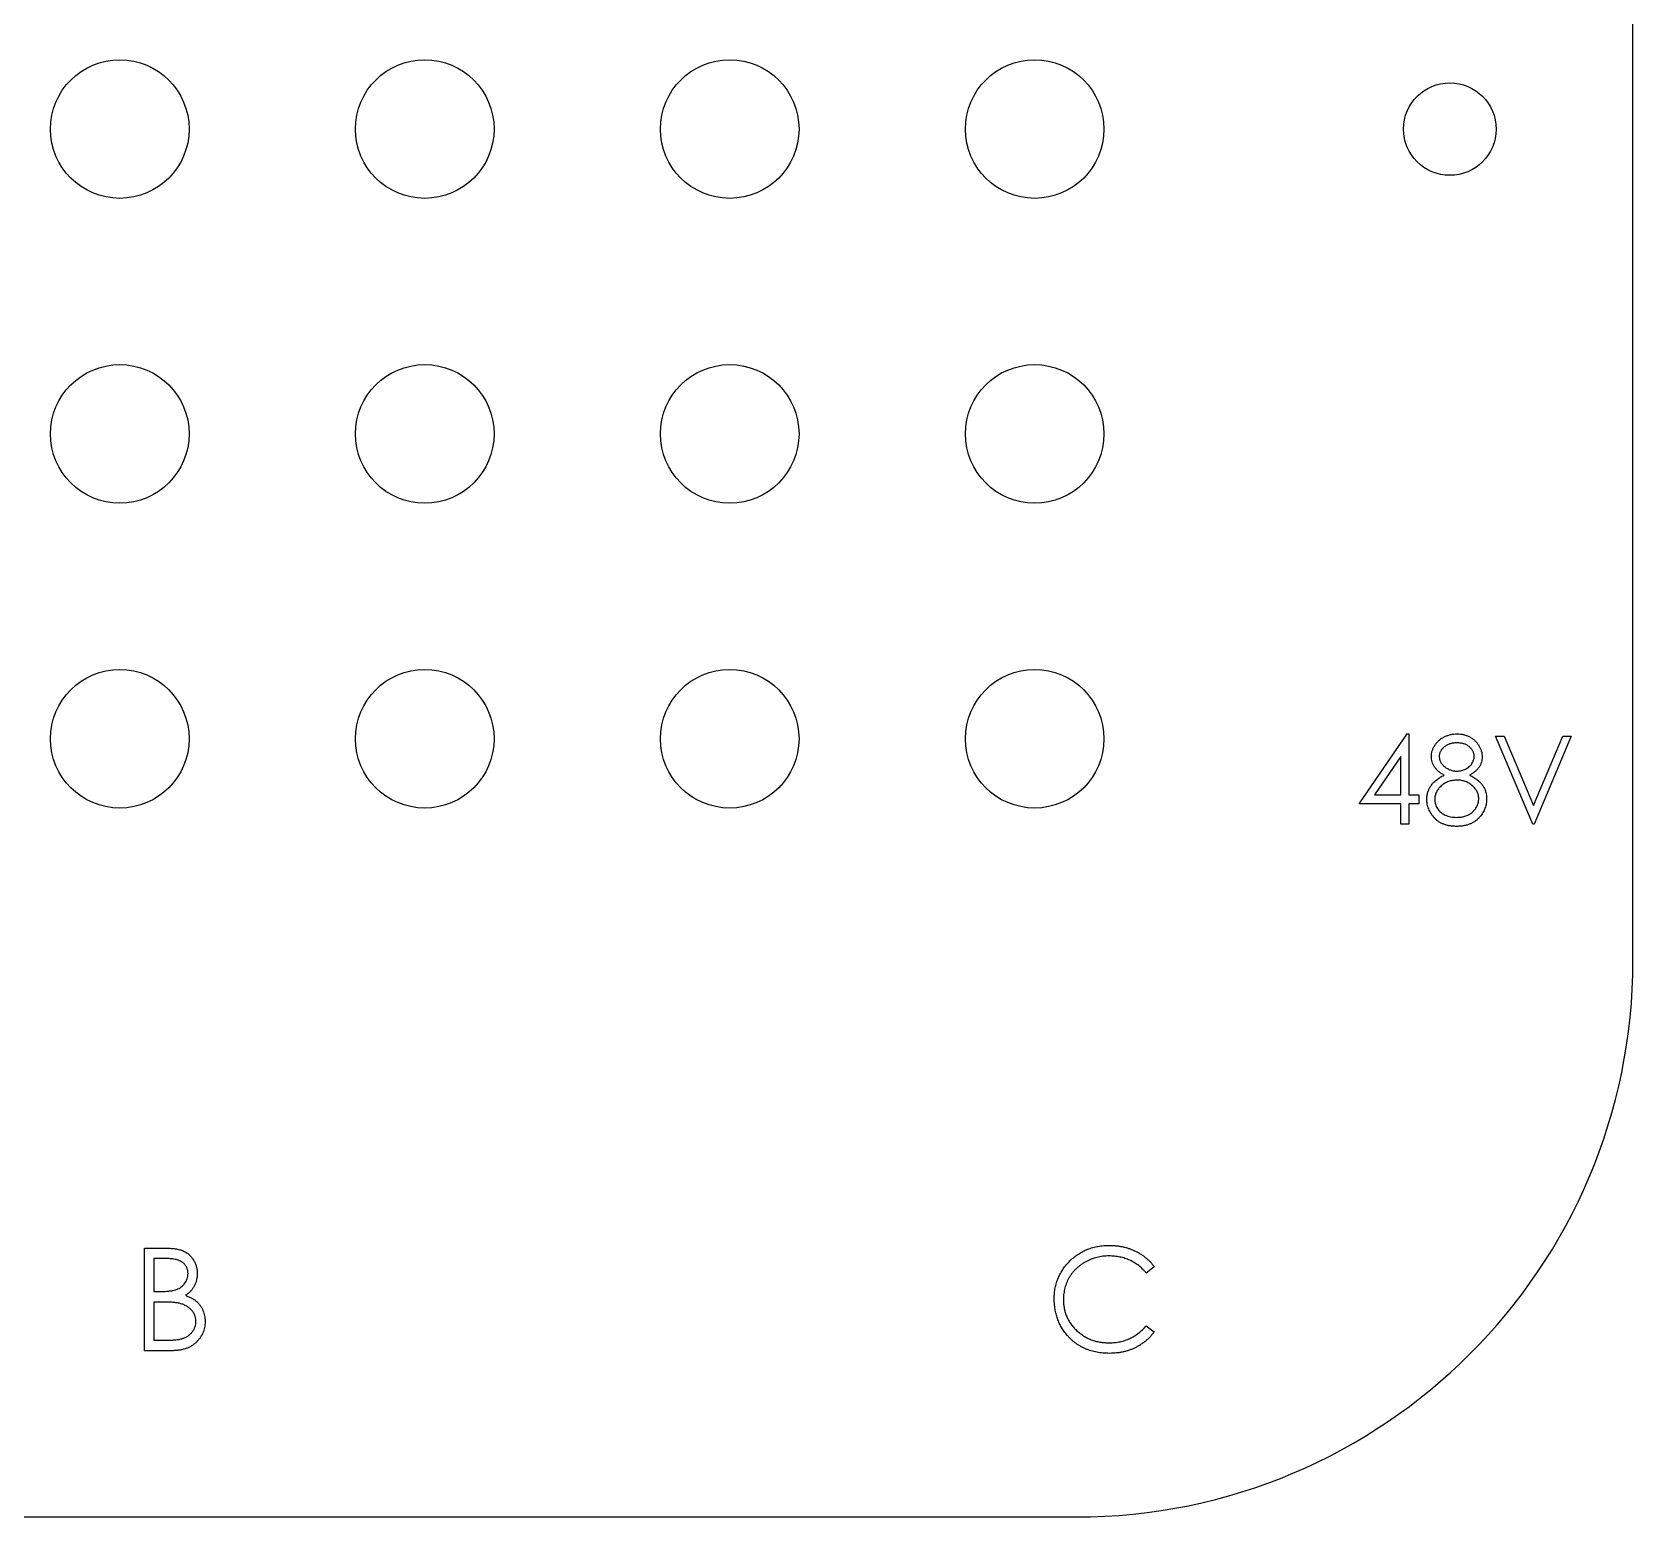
# Model space of a CAD drawing. Extents: x 0 to 0.124, y 0 to 0.206.
# Drawn here: x 0.066 to 0.1237, y 0.1054 to 0.159 of the extents above; entities that cross this region are included whole.
import ezdxf

# ---------------------------------------------------------------- set-up
doc = ezdxf.new("R2010")
doc.units = 0
doc.layers.get('0').update_dxf_attribs({"linetype": 'CONTINUOUS'})

msp = doc.modelspace()

# ---------------------------------------------------------------- linework, layer by layer
at = {"color": 7, "linetype": 'CONTINUOUS'}
for p, q in [((0.123697, 0.125522), (0.123697, 0.185522)), ((0.113819, 0.131175), (0.115552, 0.133698)), ((0.115552, 0.133698), (0.11561, 0.133698)), ((0.11561, 0.133698), (0.11561, 0.1315)), ((0.118744, 0.133617), (0.11905, 0.133617)), ((0.120088, 0.130442), (0.118744, 0.133617)), ((0.11905, 0.133617), (0.120108, 0.131115)), ((0.120108, 0.131115), (0.121166, 0.133617)), ((0.121472, 0.133617), (0.120128, 0.130442)), ((0.121166, 0.133617), (0.121472, 0.133617)), ((0.115325, 0.132879), (0.114379, 0.1315)), ((0.115325, 0.1315), (0.115325, 0.132879)), ((0.115325, 0.131175), (0.113819, 0.131175)), ((0.114379, 0.1315), (0.115325, 0.1315)), ((0.115325, 0.130442), (0.115325, 0.131175)), ((0.11561, 0.1315), (0.115976, 0.1315)), ((0.11561, 0.131175), (0.11561, 0.130442)), ((0.115976, 0.131175), (0.11561, 0.131175)), ((0.115976, 0.1315), (0.115976, 0.131175)), ((0.11561, 0.130442), (0.115325, 0.130442)), ((0.120128, 0.130442), (0.120088, 0.130442)), ((0.070012, 0.115146), (0.070735, 0.115146)), ((0.070012, 0.111442), (0.070012, 0.115146)), ((0.070344, 0.114766), (0.070344, 0.113579)), ((0.070795, 0.114766), (0.070344, 0.114766)), ((0.106431, 0.114466), (0.10614, 0.114244)), ((0.070344, 0.113579), (0.070568, 0.113579)), ((0.070344, 0.113199), (0.070344, 0.111822)), ((0.070565, 0.113199), (0.070344, 0.113199)), ((0.10614, 0.112344), (0.106431, 0.112124)), ((0.070344, 0.111822), (0.070818, 0.111822)), ((0.071014, 0.111442), (0.070012, 0.111442)), ((0.023617, 0.105442), (0.103617, 0.105442))]:
    msp.add_line(p, q, dxfattribs=at)
for centre, radius in [((0.069117, 0.155522), 0.0025), ((0.080117, 0.155522), 0.0025), ((0.091117, 0.155522), 0.0025), ((0.102117, 0.155522), 0.0025), ((0.117092, 0.155522), 0.00167), ((0.069117, 0.144522), 0.0025), ((0.080117, 0.144522), 0.0025), ((0.091117, 0.144522), 0.0025), ((0.102117, 0.144522), 0.0025), ((0.069117, 0.133522), 0.0025), ((0.080117, 0.133522), 0.0025), ((0.091117, 0.133522), 0.0025), ((0.102117, 0.133522), 0.0025)]:
    msp.add_circle(centre, radius, dxfattribs=at)
msp.add_arc((0.103617, 0.125522), 0.02008, 270, 0, dxfattribs=at)
for points, knots in [([(0.116424, 0.132884), (0.116426, 0.132917), (0.116429, 0.132985), (0.116453, 0.133087), (0.116492, 0.133186), (0.116546, 0.133283), (0.116612, 0.133375), (0.116692, 0.133457), (0.116783, 0.133529), (0.116885, 0.133589), (0.116995, 0.133638), (0.117111, 0.133672), (0.117232, 0.133695), (0.117313, 0.133697), (0.117355, 0.133698)], [0, 0, 0, 0, 0.074058, 0.14887, 0.226668, 0.307735, 0.391157, 0.473929, 0.557928, 0.644989, 0.733364, 0.821092, 0.909287, 1, 1, 1, 1]), ([(0.117355, 0.133698), (0.117395, 0.133697), (0.117475, 0.133694), (0.117592, 0.133673), (0.117704, 0.133637), (0.11781, 0.133588), (0.117909, 0.133528), (0.117997, 0.133455), (0.118074, 0.133373), (0.118138, 0.133281), (0.118191, 0.133185), (0.118228, 0.133083), (0.118252, 0.13298), (0.118254, 0.13291), (0.118256, 0.132875)], [0, 0, 0, 0, 0.08941, 0.176306, 0.262626, 0.349446, 0.435498, 0.518928, 0.601355, 0.684256, 0.765807, 0.844877, 0.92228, 1, 1, 1, 1]), ([(0.116888, 0.132211), (0.116851, 0.132231), (0.11678, 0.13227), (0.116685, 0.132341), (0.116604, 0.132418), (0.116539, 0.132503), (0.116487, 0.132593), (0.116452, 0.132687), (0.116428, 0.132784), (0.116425, 0.13285), (0.116424, 0.132884)], [0, 0, 0, 0, 0.1458601, 0.2824259, 0.4108504, 0.5350294, 0.6547011, 0.7701334, 0.8845558, 1, 1, 1, 1]), ([(0.117339, 0.133373), (0.117317, 0.133372), (0.117273, 0.133371), (0.117209, 0.133365), (0.117148, 0.133353), (0.11709, 0.133337), (0.117035, 0.133316), (0.116983, 0.133292), (0.116934, 0.133261), (0.116888, 0.133227), (0.116846, 0.13319), (0.116809, 0.133151), (0.116779, 0.13311), (0.116753, 0.133068), (0.116734, 0.133023), (0.11672, 0.132976), (0.11671, 0.132928), (0.11671, 0.132896), (0.116709, 0.132879)], [0, 0, 0, 0, 0.075243, 0.147209, 0.216447, 0.284025, 0.350655, 0.415031, 0.47963, 0.544652, 0.608044, 0.667828, 0.725114, 0.780992, 0.835527, 0.889438, 0.944072, 1, 1, 1, 1]), ([(0.116709, 0.132879), (0.11671, 0.132863), (0.116711, 0.13283), (0.116721, 0.132781), (0.116735, 0.132734), (0.116757, 0.132688), (0.116784, 0.132643), (0.116817, 0.132599), (0.116857, 0.132557), (0.116901, 0.132516), (0.116949, 0.132478), (0.117001, 0.132445), (0.117054, 0.132418), (0.11711, 0.132395), (0.117167, 0.132377), (0.117226, 0.132364), (0.117288, 0.132356), (0.117329, 0.132356), (0.11735, 0.132355)], [0, 0, 0, 0, 0.054564, 0.107826, 0.161924, 0.21751, 0.274498, 0.334815, 0.397555, 0.464755, 0.532901, 0.600097, 0.665354, 0.731084, 0.796883, 0.863292, 0.930831, 1, 1, 1, 1]), ([(0.117971, 0.132885), (0.117971, 0.132901), (0.11797, 0.132931), (0.117962, 0.132975), (0.117949, 0.133018), (0.117931, 0.13306), (0.117908, 0.133102), (0.11788, 0.133143), (0.117847, 0.133182), (0.117809, 0.13322), (0.117767, 0.133256), (0.117719, 0.133287), (0.117667, 0.133314), (0.11761, 0.133336), (0.117548, 0.133352), (0.117483, 0.133364), (0.117412, 0.133371), (0.117364, 0.133372), (0.117339, 0.133373)], [0, 0, 0, 0, 0.050902, 0.101034, 0.151084, 0.203062, 0.256248, 0.310847, 0.368769, 0.430015, 0.49252, 0.556049, 0.621996, 0.690192, 0.761385, 0.836356, 0.915487, 1, 1, 1, 1]), ([(0.11735, 0.132355), (0.117377, 0.132356), (0.117431, 0.132357), (0.11751, 0.132372), (0.117587, 0.132395), (0.117661, 0.132427), (0.11773, 0.132466), (0.117792, 0.132514), (0.117845, 0.132568), (0.11789, 0.132628), (0.117925, 0.132691), (0.117952, 0.132756), (0.117968, 0.13282), (0.11797, 0.132864), (0.117971, 0.132885)], [0, 0, 0, 0, 0.0896899, 0.178494, 0.2668378, 0.3565582, 0.4453342, 0.5308058, 0.6140762, 0.6977071, 0.7791419, 0.8553536, 0.9285568, 1, 1, 1, 1]), ([(0.118256, 0.132875), (0.118255, 0.13284), (0.118252, 0.132773), (0.118231, 0.132674), (0.118194, 0.132582), (0.118145, 0.132494), (0.118081, 0.132414), (0.118002, 0.132339), (0.11791, 0.13227), (0.117841, 0.132231), (0.117805, 0.132211)], [0, 0, 0, 0, 0.121904, 0.239413, 0.35541, 0.472091, 0.592859, 0.718703, 0.854892, 1, 1, 1, 1]), ([(0.116261, 0.131341), (0.116262, 0.131363), (0.116263, 0.131407), (0.11627, 0.131472), (0.116282, 0.131535), (0.116297, 0.131597), (0.116319, 0.131657), (0.116344, 0.131715), (0.116374, 0.131772), (0.116409, 0.131827), (0.116449, 0.13188), (0.116494, 0.131932), (0.116546, 0.131982), (0.116603, 0.132031), (0.116666, 0.132079), (0.116735, 0.132125), (0.116809, 0.13217), (0.116861, 0.132197), (0.116888, 0.132211)], [0, 0, 0, 0, 0.058854, 0.116315, 0.172675, 0.22878, 0.28458, 0.340257, 0.39663, 0.453507, 0.512318, 0.572648, 0.636022, 0.702363, 0.771483, 0.844184, 0.92007, 1, 1, 1, 1]), ([(0.117357, 0.132029), (0.117329, 0.132029), (0.117274, 0.132028), (0.117193, 0.132017), (0.117115, 0.132002), (0.11704, 0.131979), (0.116969, 0.131948), (0.116902, 0.131912), (0.116838, 0.131869), (0.116779, 0.13182), (0.116724, 0.131768), (0.116677, 0.131712), (0.116637, 0.131654), (0.116604, 0.131594), (0.116577, 0.131532), (0.11656, 0.131466), (0.116549, 0.131399), (0.116547, 0.131354), (0.116546, 0.131331)], [0, 0, 0, 0, 0.071269, 0.139812, 0.206497, 0.271535, 0.336082, 0.400528, 0.464984, 0.53005, 0.594423, 0.655583, 0.714849, 0.772115, 0.828999, 0.885122, 0.942079, 1, 1, 1, 1]), ([(0.118134, 0.131361), (0.118133, 0.131383), (0.118131, 0.131425), (0.118121, 0.131489), (0.118103, 0.13155), (0.118078, 0.131609), (0.118045, 0.131667), (0.118006, 0.131723), (0.11796, 0.131776), (0.117907, 0.131827), (0.117849, 0.131874), (0.117787, 0.131916), (0.117723, 0.131951), (0.117655, 0.13198), (0.117585, 0.132002), (0.117512, 0.132018), (0.117435, 0.132028), (0.117384, 0.132029), (0.117357, 0.132029)], [0, 0, 0, 0, 0.057339, 0.113063, 0.169181, 0.225775, 0.283826, 0.343454, 0.405907, 0.471392, 0.538003, 0.603064, 0.667602, 0.732225, 0.797005, 0.863048, 0.930357, 1, 1, 1, 1]), ([(0.117805, 0.132211), (0.117831, 0.132197), (0.117882, 0.132171), (0.117954, 0.132128), (0.11802, 0.132083), (0.118081, 0.132038), (0.118138, 0.131991), (0.118188, 0.131942), (0.118233, 0.131892), (0.118272, 0.131841), (0.118307, 0.131788), (0.118337, 0.131733), (0.118362, 0.131676), (0.118383, 0.131618), (0.118399, 0.131558), (0.118411, 0.131496), (0.118417, 0.131432), (0.118418, 0.131389), (0.118419, 0.131367)], [0, 0, 0, 0, 0.079525, 0.1551, 0.22722, 0.295911, 0.362056, 0.42552, 0.485813, 0.544495, 0.60146, 0.657841, 0.713974, 0.769468, 0.82613, 0.882885, 0.940701, 1, 1, 1, 1]), ([(0.117336, 0.13036), (0.117293, 0.130362), (0.11721, 0.130364), (0.117089, 0.130377), (0.116977, 0.130402), (0.116872, 0.130435), (0.116775, 0.130478), (0.116686, 0.130531), (0.116605, 0.130593), (0.116533, 0.130665), (0.11647, 0.130742), (0.116414, 0.130822), (0.116368, 0.130904), (0.116328, 0.130987), (0.116298, 0.131073), (0.116277, 0.13116), (0.116264, 0.13125), (0.116262, 0.13131), (0.116261, 0.131341)], [0, 0, 0, 0, 0.078556, 0.152863, 0.22356, 0.290375, 0.355403, 0.418291, 0.480389, 0.543073, 0.604924, 0.664398, 0.721943, 0.778375, 0.83383, 0.888861, 0.944089, 1, 1, 1, 1]), ([(0.116546, 0.131331), (0.116548, 0.131303), (0.11655, 0.131246), (0.11657, 0.131162), (0.116601, 0.131081), (0.116644, 0.131004), (0.116698, 0.130931), (0.116765, 0.130868), (0.116839, 0.130812), (0.116925, 0.130766), (0.117018, 0.13073), (0.117119, 0.130705), (0.117227, 0.130689), (0.117301, 0.130687), (0.117339, 0.130686)], [0, 0, 0, 0, 0.074898, 0.148596, 0.224471, 0.302323, 0.381919, 0.461149, 0.542417, 0.626716, 0.714597, 0.804903, 0.900127, 1, 1, 1, 1]), ([(0.117339, 0.130686), (0.117369, 0.130687), (0.117426, 0.130688), (0.117511, 0.130698), (0.117591, 0.130713), (0.117665, 0.130736), (0.117736, 0.130763), (0.117801, 0.130799), (0.117863, 0.130839), (0.117919, 0.130887), (0.117969, 0.130939), (0.118013, 0.130993), (0.118051, 0.131049), (0.118081, 0.131107), (0.118104, 0.131167), (0.118122, 0.13123), (0.118132, 0.131295), (0.118133, 0.131339), (0.118134, 0.131361)], [0, 0, 0, 0, 0.076559, 0.149161, 0.218827, 0.285567, 0.350313, 0.414125, 0.477179, 0.540368, 0.602202, 0.662034, 0.719934, 0.775907, 0.831115, 0.886667, 0.942552, 1, 1, 1, 1]), ([(0.118419, 0.131367), (0.118418, 0.131336), (0.118417, 0.131276), (0.118405, 0.131186), (0.118387, 0.1311), (0.11836, 0.131015), (0.118326, 0.130934), (0.118284, 0.130856), (0.118236, 0.13078), (0.118198, 0.130733), (0.118178, 0.130709)], [0, 0, 0, 0, 0.128158, 0.253673, 0.377325, 0.499385, 0.622918, 0.745839, 0.871395, 1, 1, 1, 1]), ([(0.118178, 0.130709), (0.118153, 0.130681), (0.118103, 0.130626), (0.118017, 0.130554), (0.117923, 0.130494), (0.11782, 0.130445), (0.11771, 0.130407), (0.117592, 0.13038), (0.117466, 0.130364), (0.11738, 0.130362), (0.117336, 0.13036)], [0, 0, 0, 0, 0.1192835, 0.2370929, 0.354796, 0.4745763, 0.5974601, 0.7249262, 0.8588832, 1, 1, 1, 1]), ([(0.070735, 0.115146), (0.07077, 0.115146), (0.070839, 0.115146), (0.070938, 0.11514), (0.071032, 0.115132), (0.071119, 0.11512), (0.0712, 0.115106), (0.071274, 0.115088), (0.071343, 0.115067), (0.071424, 0.115033), (0.071517, 0.114983), (0.071618, 0.114909), (0.071704, 0.114818), (0.071778, 0.114716), (0.071838, 0.114604), (0.07188, 0.114484), (0.071907, 0.114358), (0.07191, 0.114272), (0.071911, 0.114228)], [0, 0, 0, 0, 0.062594, 0.121323, 0.17668, 0.228365, 0.276868, 0.321879, 0.364099, 0.403356, 0.477968, 0.550535, 0.623584, 0.698175, 0.773354, 0.847281, 0.922818, 1, 1, 1, 1]), ([(0.102822, 0.113315), (0.102824, 0.113382), (0.102827, 0.113513), (0.102854, 0.113706), (0.102899, 0.11389), (0.102961, 0.114066), (0.103041, 0.114234), (0.10314, 0.114394), (0.103256, 0.114546), (0.103388, 0.114688), (0.103534, 0.114817), (0.10369, 0.114931), (0.103856, 0.115026), (0.10403, 0.115106), (0.104214, 0.115167), (0.104406, 0.115209), (0.104608, 0.115236), (0.104745, 0.115239), (0.104815, 0.115241)], [0, 0, 0, 0, 0.064558, 0.127014, 0.187955, 0.248014, 0.307748, 0.368235, 0.42947, 0.492743, 0.556258, 0.618217, 0.679655, 0.741246, 0.803415, 0.866815, 0.932328, 1, 1, 1, 1]), ([(0.104815, 0.115241), (0.104858, 0.115241), (0.104942, 0.11524), (0.105066, 0.11523), (0.105188, 0.115213), (0.105306, 0.115191), (0.105421, 0.115163), (0.105533, 0.115127), (0.105642, 0.115086), (0.105748, 0.115038), (0.10585, 0.114985), (0.105947, 0.114926), (0.10604, 0.114862), (0.106128, 0.114794), (0.106211, 0.114719), (0.10629, 0.114641), (0.106363, 0.114556), (0.106408, 0.114496), (0.106431, 0.114466)], [0, 0, 0, 0, 0.0685475, 0.1356829, 0.201215, 0.2656822, 0.3292668, 0.3923954, 0.4550698, 0.5171269, 0.57879, 0.6397399, 0.7001915, 0.7598062, 0.8196283, 0.8793548, 0.9395116, 1, 1, 1, 1]), ([(0.071579, 0.114222), (0.071578, 0.114242), (0.071577, 0.114282), (0.071568, 0.114341), (0.071553, 0.114396), (0.071534, 0.114449), (0.071506, 0.114497), (0.071474, 0.114543), (0.071435, 0.114584), (0.071391, 0.114622), (0.07134, 0.114656), (0.071283, 0.114686), (0.071218, 0.11471), (0.071147, 0.114731), (0.071069, 0.114746), (0.070984, 0.114759), (0.070892, 0.114765), (0.070828, 0.114766), (0.070795, 0.114766)], [0, 0, 0, 0, 0.057003, 0.111818, 0.164402, 0.21587, 0.266841, 0.317479, 0.369902, 0.4234, 0.479718, 0.539241, 0.602431, 0.67103, 0.744485, 0.823454, 0.90874, 1, 1, 1, 1]), ([(0.104794, 0.114861), (0.104757, 0.114861), (0.104683, 0.11486), (0.104573, 0.114849), (0.104466, 0.114833), (0.10436, 0.114809), (0.104257, 0.11478), (0.104155, 0.114744), (0.104057, 0.114701), (0.10396, 0.114652), (0.103867, 0.114598), (0.103779, 0.114538), (0.103696, 0.114474), (0.103619, 0.114406), (0.103547, 0.114333), (0.10348, 0.114255), (0.10342, 0.114173), (0.103364, 0.114087), (0.103314, 0.113998), (0.103272, 0.113904), (0.103235, 0.113809), (0.103206, 0.11371), (0.103183, 0.113609), (0.103167, 0.113505), (0.103156, 0.113399), (0.103155, 0.113327), (0.103154, 0.11329)], [0, 0, 0, 0, 0.043955, 0.087502, 0.130463, 0.172752, 0.215403, 0.25765, 0.300153, 0.343121, 0.385925, 0.427686, 0.468818, 0.509492, 0.549883, 0.58998, 0.630405, 0.670869, 0.711384, 0.751627, 0.791776, 0.832459, 0.873319, 0.914543, 0.956924, 1, 1, 1, 1]), ([(0.10614, 0.114244), (0.10612, 0.114268), (0.106078, 0.114318), (0.106012, 0.114387), (0.105943, 0.114451), (0.105871, 0.114512), (0.105795, 0.114566), (0.105717, 0.114617), (0.105635, 0.114663), (0.105522, 0.114719), (0.105374, 0.114777), (0.105188, 0.114825), (0.104994, 0.114856), (0.104862, 0.114859), (0.104794, 0.114861)], [0, 0, 0, 0, 0.0631633, 0.1254749, 0.1871212, 0.2482943, 0.3092949, 0.3698501, 0.4309734, 0.492456, 0.616148, 0.7408437, 0.8681826, 1, 1, 1, 1]), ([(0.070568, 0.113579), (0.0706, 0.113579), (0.070663, 0.11358), (0.070755, 0.113582), (0.07084, 0.113589), (0.070918, 0.113596), (0.070989, 0.113606), (0.071053, 0.113619), (0.071112, 0.113632), (0.071179, 0.113655), (0.071255, 0.113689), (0.071336, 0.113741), (0.071408, 0.113804), (0.071469, 0.113876), (0.071518, 0.113955), (0.071553, 0.11404), (0.071576, 0.114129), (0.071578, 0.11419), (0.071579, 0.114222)], [0, 0, 0, 0, 0.072301, 0.1397, 0.202289, 0.2606, 0.31319, 0.361739, 0.405706, 0.44554, 0.518832, 0.589778, 0.658867, 0.72843, 0.797283, 0.864815, 0.931364, 1, 1, 1, 1]), ([(0.071911, 0.114228), (0.07191, 0.114187), (0.071908, 0.114107), (0.071886, 0.113989), (0.071852, 0.113877), (0.071805, 0.113772), (0.071743, 0.113674), (0.071671, 0.113584), (0.071583, 0.113506), (0.071517, 0.113462), (0.071483, 0.11344)], [0, 0, 0, 0, 0.130569, 0.256581, 0.380552, 0.503623, 0.625739, 0.747549, 0.871766, 1, 1, 1, 1]), ([(0.071258, 0.113155), (0.07124, 0.113159), (0.071201, 0.113167), (0.071137, 0.113175), (0.071064, 0.113183), (0.070982, 0.113188), (0.070891, 0.113194), (0.07079, 0.113196), (0.07068, 0.113199), (0.070604, 0.113199), (0.070565, 0.113199)], [0, 0, 0, 0, 0.079306, 0.171953, 0.277057, 0.394731, 0.526177, 0.671345, 0.829285, 1, 1, 1, 1]), ([(0.071483, 0.11344), (0.071525, 0.113424), (0.071606, 0.113393), (0.071717, 0.113338), (0.071812, 0.113279), (0.071893, 0.113214), (0.071962, 0.113144), (0.072023, 0.113068), (0.072074, 0.112985), (0.072118, 0.112896), (0.072153, 0.112801), (0.072178, 0.112702), (0.072193, 0.112599), (0.072195, 0.112529), (0.072196, 0.112493)], [0, 0, 0, 0, 0.106057, 0.202914, 0.2903, 0.370223, 0.446384, 0.521397, 0.598291, 0.676142, 0.755529, 0.834887, 0.916646, 1, 1, 1, 1]), ([(0.103292, 0.111995), (0.103254, 0.112041), (0.10318, 0.112132), (0.103084, 0.112281), (0.103003, 0.112436), (0.102937, 0.112598), (0.102885, 0.112768), (0.102849, 0.112944), (0.102826, 0.113127), (0.102823, 0.113252), (0.102822, 0.113315)], [0, 0, 0, 0, 0.124329, 0.247156, 0.36878, 0.490734, 0.613614, 0.738958, 0.867311, 1, 1, 1, 1]), ([(0.103154, 0.11329), (0.103156, 0.113236), (0.103158, 0.113128), (0.103182, 0.112971), (0.103217, 0.11282), (0.10327, 0.112676), (0.103336, 0.112539), (0.103419, 0.11241), (0.103514, 0.112286), (0.103625, 0.112172), (0.103746, 0.112068), (0.103876, 0.111976), (0.104014, 0.1119), (0.10416, 0.111836), (0.104313, 0.111787), (0.104474, 0.111753), (0.104643, 0.11173), (0.104759, 0.111728), (0.104817, 0.111727)], [0, 0, 0, 0, 0.064323, 0.12629, 0.186726, 0.246146, 0.305576, 0.365429, 0.426326, 0.48884, 0.551725, 0.613919, 0.675484, 0.737334, 0.800229, 0.864502, 0.931041, 1, 1, 1, 1]), ([(0.071864, 0.112493), (0.071864, 0.112513), (0.071863, 0.112552), (0.071854, 0.112609), (0.071842, 0.112664), (0.071825, 0.112718), (0.071801, 0.112769), (0.071773, 0.112818), (0.071741, 0.112866), (0.071689, 0.112927), (0.071615, 0.112996), (0.07151, 0.113065), (0.07139, 0.11312), (0.071303, 0.113143), (0.071258, 0.113155)], [0, 0, 0, 0, 0.060287, 0.119602, 0.177503, 0.235143, 0.292133, 0.350871, 0.410098, 0.470732, 0.594829, 0.722579, 0.856691, 1, 1, 1, 1]), ([(0.070818, 0.111822), (0.070852, 0.111822), (0.070917, 0.111823), (0.071011, 0.111826), (0.071099, 0.111831), (0.071179, 0.111841), (0.071252, 0.11185), (0.071319, 0.111864), (0.071378, 0.111879), (0.071447, 0.111903), (0.071525, 0.111939), (0.071609, 0.111995), (0.071684, 0.112061), (0.071747, 0.112137), (0.071799, 0.11222), (0.071836, 0.112308), (0.07186, 0.1124), (0.071863, 0.112462), (0.071864, 0.112493)], [0, 0, 0, 0, 0.0725025, 0.139739, 0.2017951, 0.2598219, 0.312206, 0.3607734, 0.4045403, 0.4436981, 0.5168408, 0.5878743, 0.6579654, 0.7289694, 0.7993077, 0.8666358, 0.9331163, 1, 1, 1, 1]), ([(0.072196, 0.112493), (0.072195, 0.112457), (0.072193, 0.112386), (0.072178, 0.112282), (0.072153, 0.112182), (0.072118, 0.112086), (0.072072, 0.111994), (0.072017, 0.111906), (0.07195, 0.111824), (0.071876, 0.111745), (0.071792, 0.111674), (0.071702, 0.111611), (0.071604, 0.11156), (0.071499, 0.111516), (0.071387, 0.111483), (0.071269, 0.11146), (0.071144, 0.111444), (0.071058, 0.111443), (0.071014, 0.111442)], [0, 0, 0, 0, 0.06116, 0.120335, 0.17818, 0.235235, 0.292683, 0.351186, 0.410457, 0.47172, 0.533761, 0.595739, 0.657888, 0.721295, 0.786823, 0.854686, 0.925478, 1, 1, 1, 1]), ([(0.104817, 0.111727), (0.104882, 0.111729), (0.105009, 0.111732), (0.105196, 0.111762), (0.105375, 0.11181), (0.105545, 0.111878), (0.105708, 0.111966), (0.105862, 0.112072), (0.106008, 0.112199), (0.106095, 0.112295), (0.10614, 0.112344)], [0, 0, 0, 0, 0.128515, 0.252949, 0.374755, 0.49594, 0.617181, 0.740909, 0.867811, 1, 1, 1, 1]), ([(0.106431, 0.112124), (0.106408, 0.112094), (0.106361, 0.112033), (0.106285, 0.111948), (0.106206, 0.111868), (0.106121, 0.111794), (0.106033, 0.111724), (0.10594, 0.11166), (0.105843, 0.111602), (0.105742, 0.111548), (0.105638, 0.111501), (0.10553, 0.11146), (0.105419, 0.111425), (0.105305, 0.111396), (0.105188, 0.111374), (0.105068, 0.111359), (0.104945, 0.111348), (0.104862, 0.111347), (0.104819, 0.111347)], [0, 0, 0, 0, 0.061674, 0.123053, 0.183475, 0.243727, 0.304279, 0.364863, 0.425946, 0.487391, 0.54922, 0.611144, 0.673529, 0.736961, 0.800785, 0.866013, 0.932101, 1, 1, 1, 1]), ([(0.104819, 0.111347), (0.10478, 0.111347), (0.104701, 0.111348), (0.104585, 0.111357), (0.104471, 0.111369), (0.104361, 0.111387), (0.104254, 0.111409), (0.104151, 0.111437), (0.104051, 0.11147), (0.103953, 0.111508), (0.103859, 0.111551), (0.103768, 0.111599), (0.103681, 0.111653), (0.103596, 0.11171), (0.103515, 0.111774), (0.103437, 0.111842), (0.103362, 0.111915), (0.103315, 0.111968), (0.103292, 0.111995)], [0, 0, 0, 0, 0.0696628, 0.1377496, 0.2039167, 0.2687799, 0.3324137, 0.3947535, 0.45618, 0.5169956, 0.5773959, 0.6371983, 0.6969992, 0.7567562, 0.8165539, 0.876948, 0.9381318, 1, 1, 1, 1])]:
    msp.add_open_spline(points, degree=3, knots=knots, dxfattribs=at)

doc.saveas('drawing.dxf')
